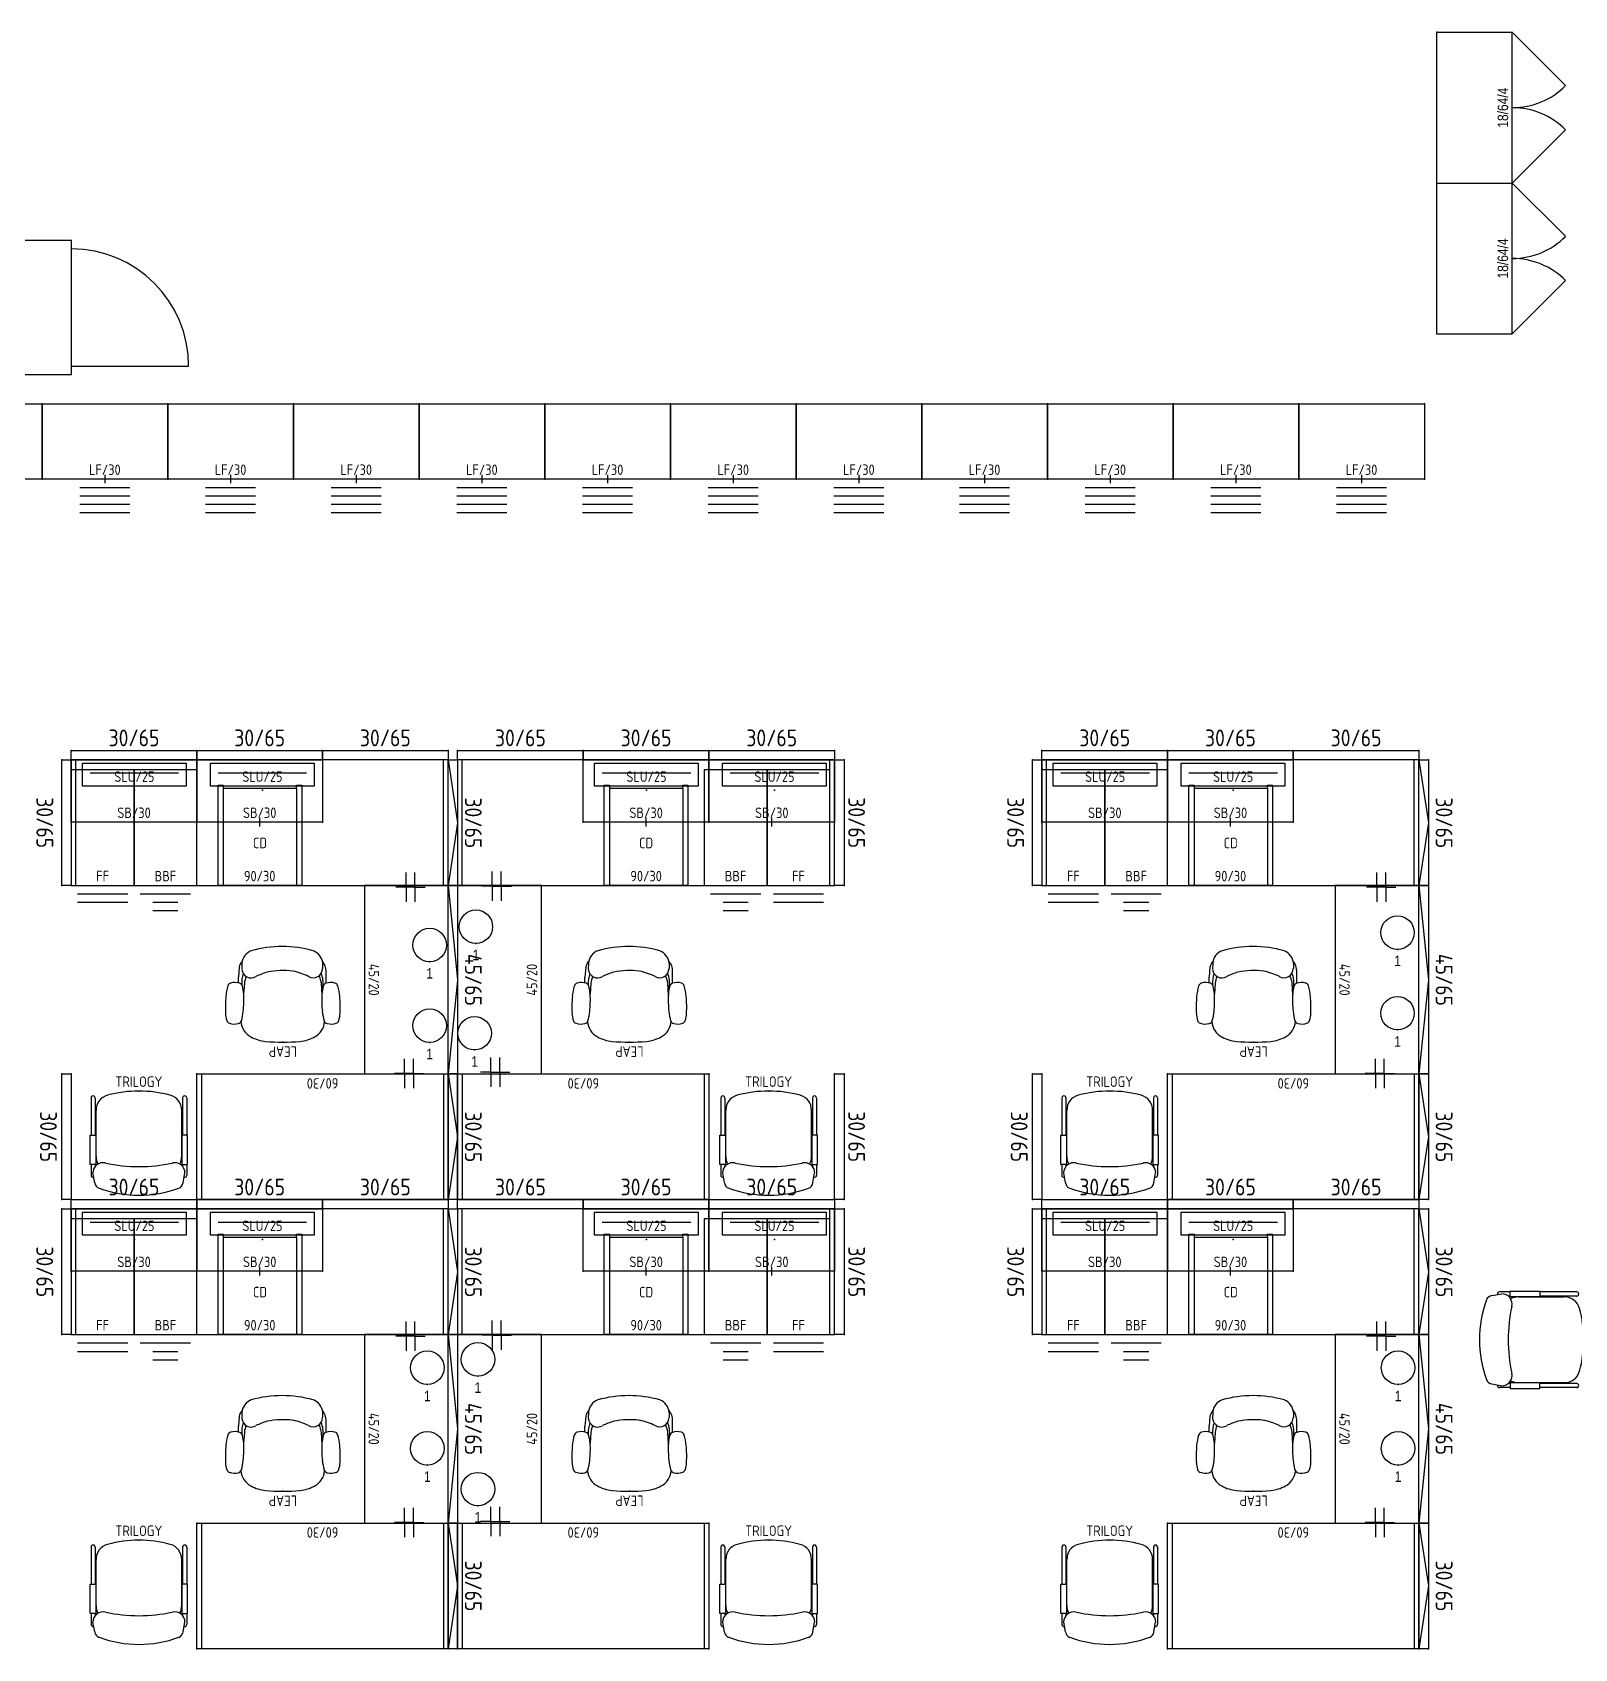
# Model space of a CAD drawing. Extents: x 13 to 2552, y -79 to 935.
# Drawn here: x 1837.7 to 2205.9, y 13.2 to 399.3 of the extents above; entities that cross this region are included whole.
import ezdxf
from ezdxf.enums import TextEntityAlignment as Align

# ---------------------------------------------------------------- set-up
doc = ezdxf.new("R2010")
doc.units = 0
doc.header["$LTSCALE"] = 0.375
doc.header["$MEASUREMENT"] = 0
doc.layers.get('0').update_dxf_attribs({"lineweight": 0})
for name, color, linetype in [('A-FLOR-APPL', 1, 'Continuous'), ('A-FLOR-APPL-TEXT', 252, 'Continuous'), ('A-FURN', 1, 'Continuous'), ('A-FURN-P-ELEC', 5, 'Continuous'), ('A-FURN-P-FILE', 1, 'Continuous'), ('A-FURN-P-FILE-T', 7, 'Continuous'), ('A-FURN-P-FREE', 1, 'Continuous'), ('A-FURN-P-FREE-T', 7, 'Continuous'), ('A-FURN-P-LGHT', 1, 'Continuous'), ('A-FURN-P-LGHT-T', 7, 'Continuous'), ('A-FURN-P-PEDS', 1, 'Continuous'), ('A-FURN-P-PEDS-T', 7, 'Continuous'), ('A-FURN-P-PNLS-65', 3, 'Continuous'), ('A-FURN-P-PNLS-65-T', 3, 'Continuous'), ('A-FURN-P-POWR', 5, 'Continuous'), ('A-FURN-P-POWR-T', 7, 'Continuous'), ('A-FURN-P-SEAT', 1, 'Continuous'), ('A-FURN-P-SEAT-T', 7, 'Continuous'), ('A-FURN-P-STOR', 1, 'Continuous'), ('A-FURN-P-STOR-T', 7, 'Continuous'), ('A-FURN-P-WKSF', 1, 'Continuous'), ('A-FURN-P-WKSF-BRK', 1, 'Continuous'), ('A-FURN-P-WKSF-BRK-T', 7, 'Continuous'), ('A-FURN-P-WKSF-T', 7, 'Continuous')]:
    doc.layers.add(name, color=color, linetype=linetype)
doc.styles.add('ARCH', font='FREEHAND.shx')
doc.styles.add('Notes', font='architxt.shx')
doc.styles.get("Standard").update_dxf_attribs({"font": 'ARIALN.TTF'})

# ---------------------------------------------------------------- blocks, each defined once
blk = doc.blocks.new('P_9LF18305F')
at = {"layer": 'A-FURN-P-FILE'}
for p, q in [((0, -18), (0, 0)), ((0, 0), (30, 0)), ((30, 0), (30, -18)), ((30, -18), (0, -18)), ((15, -17), (15, -19)), ((9, -20), (21, -20)), ((9, -22), (21, -22)), ((9, -24), (21, -24)), ((9, -26), (21, -26))]:
    blk.add_line(p, q, dxfattribs=at)
for p in [(0, 0), (30, 0), (0, -18), (30, -18)]:
    blk.add_point(p, dxfattribs=at)
at = {"layer": 'A-FURN-P-FILE-T', "style": 'Notes', "flags": 1}
for tag in ['CAPPN', 'CAPMG', 'CAPMC', 'CAPQT', 'CAPDH', 'CAPGC']:
    blk.add_attdef(tag, (0, 0), '', height=0.001, dxfattribs=at)
at = {"layer": 'A-FURN-P-FILE-T', "style": 'Notes'}
blk.add_attdef('CAPTG', text='', height=2.5, dxfattribs=at).set_placement((15, -17), align=Align.CENTER)
blk = doc.blocks.new('P_98213')
at = {"layer": 'A-FURN-P-PNLS-65'}
for p, q in [((0, 0), (0, 2.25)), ((0, 2.25), (30, 2.25)), ((30, 0), (0, 0)), ((30, 2.25), (30, 0))]:
    blk.add_line(p, q, dxfattribs=at)
for p in [(0, 2.25), (0, 0), (30, 2.25), (30, 0)]:
    blk.add_point(p, dxfattribs=at)
at = {"layer": 'A-FURN-P-PNLS-65-T', "style": 'Notes'}
blk.add_attdef('CAPTG', text='', height=4, dxfattribs=at).set_placement((15, 3.25), align=Align.CENTER)
at = {"layer": 'A-FURN-P-PNLS-65-T', "style": 'Notes', "flags": 1}
for tag in ['CAPPN', 'CAPMG', 'CAPMC', 'CAPQT', 'CAPDH', 'CAPGC']:
    blk.add_attdef(tag, (0, 0), '', height=0.001, dxfattribs=at)
blk = doc.blocks.new('P_9283A')
at = {"layer": 'A-FURN-P-FREE'}
for p, q in [((0, 0), (0, -30)), ((90, 0), (0, 0)), ((1.125, -30), (1.125, 0)), ((88.875, -30), (88.875, 0)), ((90, -30), (90, 0)), ((0, -30), (90, -30))]:
    blk.add_line(p, q, dxfattribs=at)
for p in [(0, 0), (90, 0), (0, -30), (90, -30)]:
    blk.add_point(p, dxfattribs=at)
at = {"layer": 'A-FURN-P-FREE-T', "style": 'Notes', "flags": 1}
for tag in ['CAPPN', 'CAPMG', 'CAPMC', 'CAPQT', 'CAPDH', 'CAPGC']:
    blk.add_attdef(tag, (0, 0), '', height=0.001, dxfattribs=at)
at = {"layer": 'A-FURN-P-FREE-T', "style": 'Notes'}
blk.add_attdef('CAPTG', text='', height=2.5, dxfattribs=at).set_placement((45, -29), align=Align.CENTER)
blk = doc.blocks.new('P_9259A')
at = {"layer": 'A-FURN-P-FREE'}
for p, q in [((0, 0), (60, 0)), ((0, -30), (0, 0)), ((1.125, -30), (1.125, 0)), ((58.875, -30), (58.875, 0)), ((60, 0), (60, -30)), ((60, -30), (0, -30))]:
    blk.add_line(p, q, dxfattribs=at)
for p in [(0, 0), (60, 0), (0, -30), (60, -30)]:
    blk.add_point(p, dxfattribs=at)
at = {"layer": 'A-FURN-P-FREE-T', "style": 'Notes', "flags": 1}
for tag in ['CAPPN', 'CAPMG', 'CAPMC', 'CAPQT', 'CAPDH', 'CAPGC']:
    blk.add_attdef(tag, (0, 0), '', height=0.001, dxfattribs=at)
at = {"layer": 'A-FURN-P-FREE-T', "style": 'Notes'}
blk.add_attdef('CAPTG', text='', height=2.5, dxfattribs=at).set_placement((30, -29), align=Align.CENTER)
blk = doc.blocks.new('P_99004BEWP')
at = {"layer": 'A-FURN-P-WKSF'}
for p, q in [((45, 0), (0, 0)), ((0, 0), (0, -20)), ((45, -20), (45, 0)), ((0, -20), (45, -20))]:
    blk.add_line(p, q, dxfattribs=at)
for p in [(0, 0), (45, 0), (0, -20), (45, -20)]:
    blk.add_point(p, dxfattribs=at)
at = {"layer": 'A-FURN-P-WKSF-T', "style": 'Notes', "flags": 1}
for tag in ['CAPPN', 'CAPMG', 'CAPMC', 'CAPQT', 'CAPDH', 'CAPGC']:
    blk.add_attdef(tag, (0, 0), '', height=0.001, dxfattribs=at)
at = {"layer": 'A-FURN-P-WKSF-T', "style": 'Notes'}
blk.add_attdef('CAPTG', text='', height=2.5, dxfattribs=at).set_placement((22.5, -19), align=Align.CENTER)
blk = doc.blocks.new('P_99365')
at = {"layer": 'A-FURN-P-WKSF-BRK'}
for p, q in [((0, 0), (-3.5, 0)), ((0, 0), (0, 2.4375)), ((0, 0), (0, -4.5625)), ((0, 0), (3.5, 0)), ((0, -2.125), (-3.5, -2.125)), ((0, -2.125), (3.5, -2.125))]:
    blk.add_line(p, q, dxfattribs=at)
blk.add_point((0, 0), dxfattribs=at)
at = {"layer": 'A-FURN-P-WKSF-BRK-T', "style": 'Notes', "flags": 1}
for tag, p in [('CAPPN', (0, 0)), ('CAPMG', (0, 0)), ('CAPMC', (0, 0)), ('CAPQT', (0, 0)), ('CAPDH', (0, 0)), ('CAPGC', (0, 0)), ('CAPTG', (8, -1.25))]:
    blk.add_attdef(tag, p, '', height=0.001, dxfattribs=at)
blk = doc.blocks.new('P_99409')
at = {"layer": 'A-FURN-P-PEDS'}
for p, q in [((-10, 24), (-8.75, 24)), ((-10, 0), (-10, 24)), ((-8.75, 24), (-8.75, 23.25)), ((-8.75, 23.25), (8.75, 23.25)), ((-8.75, 23.25), (-8.75, 0)), ((8.75, 24), (10, 24)), ((8.75, 23.25), (8.75, 24)), ((8.75, 23.25), (8.75, 0)), ((10, 24), (10, 0)), ((10, 0), (-10, 0))]:
    blk.add_line(p, q, dxfattribs=at)
blk.add_point((0, 0), dxfattribs=at)
at = {"layer": 'A-FURN-P-PEDS-T', "style": 'Notes'}
blk.add_attdef('CAPTG', text='', height=2.5, dxfattribs=at).set_placement((0, 1), align=Align.CENTER)
at = {"layer": 'A-FURN-P-PEDS-T', "style": 'Notes', "flags": 1}
for tag in ['CAPPN', 'CAPMG', 'CAPMC', 'CAPQT', 'CAPDH', 'CAPGC']:
    blk.add_attdef(tag, (0, 0), '', height=0.001, dxfattribs=at)
blk = doc.blocks.new('P_9U947')
at = {"layer": 'A-FURN-P-PEDS'}
for p, q in [((0, 27.625), (0, 0)), ((15, 27.625), (0, 27.625)), ((15, 0), (15, 27.625)), ((0, 0), (15, 0)), ((1.5, -2), (13.5, -2)), ((1.5, -4), (13.5, -4))]:
    blk.add_line(p, q, dxfattribs=at)
for p in [(0, 0), (15, 0)]:
    blk.add_point(p, dxfattribs=at)
at = {"layer": 'A-FURN-P-PEDS-T', "style": 'Notes', "flags": 1}
for tag in ['CAPPN', 'CAPMG', 'CAPMC', 'CAPQT', 'CAPDH', 'CAPGC']:
    blk.add_attdef(tag, (0, 0), '', height=0.001, dxfattribs=at)
at = {"layer": 'A-FURN-P-PEDS-T', "style": 'Notes'}
blk.add_attdef('CAPTG', text='', height=2.5, dxfattribs=at).set_placement((7.5, 1), align=Align.CENTER)
blk = doc.blocks.new('P_9U948')
at = {"layer": 'A-FURN-P-PEDS'}
for p, q in [((0, 27.625), (0, 0)), ((15, 27.625), (0, 27.625)), ((15, 0), (15, 27.625)), ((0, 0), (15, 0)), ((1.5, -2), (13.5, -2)), ((4.5, -4), (10.5, -4)), ((4.5, -6), (10.5, -6))]:
    blk.add_line(p, q, dxfattribs=at)
for p in [(0, 0), (15, 0)]:
    blk.add_point(p, dxfattribs=at)
at = {"layer": 'A-FURN-P-PEDS-T', "style": 'Notes', "flags": 1}
for tag in ['CAPPN', 'CAPMG', 'CAPMC', 'CAPQT', 'CAPDH', 'CAPGC']:
    blk.add_attdef(tag, (0, 0), '', height=0.001, dxfattribs=at)
at = {"layer": 'A-FURN-P-PEDS-T', "style": 'Notes'}
blk.add_attdef('CAPTG', text='', height=2.5, dxfattribs=at).set_placement((7.5, 1), align=Align.CENTER)
blk = doc.blocks.new('P_9BBL3015')
at = {"layer": 'A-FURN-P-STOR'}
for p, q in [((0, 0), (30, 0)), ((0, -14.875), (0, 0)), ((30, 0), (30, -14.875)), ((30, -14.875), (0, -14.875)), ((15, -15.875), (15, -13.875))]:
    blk.add_line(p, q, dxfattribs=at)
for p in [(0, 0), (30, 0), (0, -14.875), (30, -14.875)]:
    blk.add_point(p, dxfattribs=at)
at = {"layer": 'A-FURN-P-STOR-T', "style": 'Notes', "flags": 1}
for tag in ['CAPPN', 'CAPMG', 'CAPMC', 'CAPQT', 'CAPDH', 'CAPGC']:
    blk.add_attdef(tag, (0, 0), '', height=0.001, dxfattribs=at)
at = {"layer": 'A-FURN-P-STOR-T', "style": 'Notes'}
blk.add_attdef('CAPTG', text='', height=2.5, dxfattribs=at).set_placement((15, -13.875), align=Align.CENTER)
blk = doc.blocks.new('P_LSB24KD')
at = {"layer": 'A-FURN-P-LGHT'}
for p, q in [((-12.375, 6.5), (12.375, 6.5)), ((-12.375, 1), (-12.375, 6.5)), ((-10.5625, 4.125), (10.5625, 4.125)), ((12.375, 6.5), (12.375, 1)), ((12.375, 1), (-12.375, 1))]:
    blk.add_line(p, q, dxfattribs=at)
blk.add_point((0, 0), dxfattribs=at)
at = {"layer": 'A-FURN-P-LGHT-T', "style": 'Notes'}
blk.add_attdef('CAPTG', text='', height=2.5, dxfattribs=at).set_placement((0, 2), align=Align.CENTER)
at = {"layer": 'A-FURN-P-LGHT-T', "style": 'Notes', "flags": 1}
for tag in ['CAPPN', 'CAPMG', 'CAPMC', 'CAPQT', 'CAPDH', 'CAPGC']:
    blk.add_attdef(tag, (0, 0), '', height=0.001, dxfattribs=at)
blk = doc.blocks.new('P_421482N')
at = {"layer": 'A-FURN-P-SEAT'}
for p, q in [((-11.4375, -1.65625), (-11.4375, -10.5)), ((-10.4375, -1.65625), (-10.4375, -10.5)), ((10.4375, -1.65625), (10.4375, -10.5)), ((11.4375, -1.65625), (11.4375, -10.5)), ((-10.21875, -15.5625), (-10.21875, -4.625)), ((10.21875, -15.5625), (10.21875, -4.625)), ((-11.625, -17.53125), (-11.625, -10.5)), ((-11.625, -10.5), (-10.28125, -10.5)), ((-10.28125, -10.5), (-10.28125, -17.53125)), ((10.28125, -10.5), (10.28125, -17.53125)), ((11.625, -10.5), (10.28125, -10.5)), ((11.625, -17.53125), (11.625, -10.5)), ((-10.28125, -17.53125), (-11.625, -17.53125)), ((-11.4375, -17.53125), (-11.4375, -20.09375)), ((-10.4375, -17.53125), (-10.4375, -17.9375)), ((-10.28125, -16.5625), (-10.125, -16.53125)), ((10.28125, -16.5625), (10.125, -16.53125)), ((10.28125, -17.53125), (11.625, -17.53125)), ((10.4375, -17.53125), (10.4375, -17.9375)), ((11.4375, -17.53125), (11.4375, -20.09375)), ((-10.5625, -21.90625), (-10.96875, -19.5625)), ((10.5625, -21.90625), (10.96875, -19.5625))]:
    blk.add_line(p, q, dxfattribs=at)
for centre, radius, start, end in [((0, -28.625), 28.625, 74.8107136, 105.1841277), ((-10.9375, -1.65625), 0.49829, 359.9927973, 180.0071904), ((-6.53125, -4.5625), 3.69809, 105.184319, 180.7989049), ((6.53125, -4.5625), 3.69809, 359.2010965, 74.8156792), ((10.9375, -1.65625), 0.49829, 359.9927973, 180.0071904), ((-8.53125, -19.5625), 2.45623, 77.8075821, 179.932673), ((-5.875, -15.5625), 4.34913, 179.9996225, 206.0027811), ((0, 19.84375), 37.875, 257.8075939, 282.1924074), ((8.53125, -19.5625), 2.45623, 0.0673306, 102.1924161), ((5.875, -15.5625), 4.34913, 333.9972066, 0.0003806), ((-10.9375, -20.09375), 0.5, 180.000005, 282.3639818), ((-8.96875, -21.71875), 1.58783, 187.7462728, 249.9294352), ((8.96875, -21.71875), 1.58783, 290.0705662, 352.2537286), ((10.9375, -20.09375), 0.5, 257.6360196, 0), ((0, 2.875), 27.75, 249.9202007, 290.0704842)]:
    blk.add_arc(centre, radius, start, end, dxfattribs=at)
blk.add_point((0, 0), dxfattribs=at)
at = {"layer": 'A-FURN-P-SEAT-T', "style": 'Notes'}
blk.add_attdef('CAPTG', text='', height=2.5, dxfattribs=at).set_placement((0, 1), align=Align.CENTER)
at = {"layer": 'A-FURN-P-SEAT-T', "style": 'Notes', "flags": 1}
for tag in ['CAPPN', 'CAPMG', 'CAPMC', 'CAPQT', 'CAPDH', 'CAPGC']:
    blk.add_attdef(tag, (0, 0), '', height=0.001, dxfattribs=at)
blk = doc.blocks.new('P_462LEAP9L')
at = {"layer": 'A-FURN-P-SEAT'}
for p, q in [((-9.21875, -13.4375), (-9.3125, -10.46875)), ((9.15625, -14.0625), (9.34375, -11.46875)), ((-10.34375, -14.09375), (-10.34375, -16.90625)), ((10.59375, -14.15625), (10.59375, -15.53125)), ((-9.5, -18.875), (-9.5, -17.59375)), ((9.75, -18.875), (9.78125, -17.40625)), ((10.40625, -17.90625), (10.59375, -15.53125))]:
    blk.add_line(p, q, dxfattribs=at)
for centre, radius, start, end in [((-5.40625, -5.3125), 4.60309, 118.7516633, 175.0895908), ((-3.25, -9.21875), 9.05777, 95.4173329, 118.7517589), ((0, -43.46875), 43.46307, 84.5825082, 95.4175583), ((3.25, -9.21875), 9.05777, 61.2482392, 84.5826721), ((5.40625, -5.3125), 4.60309, 4.9104113, 61.2483349), ((12.28125, -8.46875), 25.98489, 176.5712091, 185.4703308), ((-6.15625, -7.34375), 7.54303, 163.3426763, 176.5713183), ((-12.40625, -5.46875), 1, 110.3692454, 163.3426763), ((-11.5, -7.9375), 3.60212, 75.3858087, 110.3701811), ((-10.84375, -5.40625), 1, 16.2003396, 75.3858087), ((-22.1875, -8.6875), 12.82375, 5.8346362, 16.2003396), ((-37.0625, -10.21875), 27.76665, 357.4560651, 5.8346084), ((37.0625, -10.21875), 27.76665, 174.1653979, 182.5439499), ((22.1875, -8.6875), 12.82375, 163.7996569, 174.1653706), ((10.84375, -5.40625), 1, 104.6141963, 163.7996569), ((11.5, -7.9375), 3.60212, 69.6298239, 104.6141963), ((12.40625, -5.46875), 1, 16.657327, 69.6307528), ((6.15625, -7.34375), 7.54303, 3.428686, 16.657327), ((-12.28125, -8.46875), 25.98489, 354.5296569, 3.4287917), ((0.21875, -9.625), 13.88466, 185.4703582, 195.9393033), ((-24.4375, -9.9375), 15.1794, 347.0184705, 354.2156321), ((24.4375, -9.9375), 15.1794, 185.7843693, 192.9815172), ((-0.21875, -9.625), 13.88466, 344.0606981, 354.5296569), ((-12.15625, -13.15625), 1, 195.9393033, 254.01744), ((-11.46875, -10.6875), 3.57363, 254.017358, 289.1726422), ((-10.625, -13.125), 1, 289.1721504, 347.0184978), ((-3.03125, -14), 6.60861, 172.5780073, 202.0103716), ((-7.25, -17.625), 2.22994, 60.3226871, 179.2373461), ((-4.40625, -13.59375), 4.81682, 178.0385113, 208.2729037), ((7.5625, -17.5625), 2.21245, 4.2927833, 121.4660078), ((3.84375, -13.5625), 5.35026, 336.3257547, 354.3563886), ((2.96875, -14.09375), 6.84958, 340.4181036, 3.2144834), ((10.625, -13.125), 1, 192.9815172, 250.8278509), ((11.46875, -10.6875), 3.57363, 250.8273592, 285.9826433), ((12.15625, -13.15625), 1, 285.9825341, 344.0606981), ((-6.71875, -16.9375), 3.62425, 179.6151648, 221.2134348), ((-6, -18.53125), 3.53954, 185.252038, 248.419936), ((1.03125, -0.625), 16.70801, 244.4709665, 257.9539785), ((0, 1.0625), 18.17117, 262.2666146, 281.8116927), ((-1.65625, 1.15625), 18.68013, 286.7419965, 295.6038117), ((6.28125, -18.59375), 3.47662, 290.9403225, 355.3876652), ((7.84375, -17.46875), 2.60135, 315.2492116, 350.2383037), ((0.125, 5.125), 27.96808, 254.6320751, 285.3679263)]:
    blk.add_arc(centre, radius, start, end, dxfattribs=at)
blk.add_point((0, 0), dxfattribs=at)
at = {"layer": 'A-FURN-P-SEAT-T', "style": 'Notes'}
blk.add_attdef('CAPTG', text='', height=2.5, dxfattribs=at).set_placement((0, 1), align=Align.CENTER)
at = {"layer": 'A-FURN-P-SEAT-T', "style": 'Notes', "flags": 1}
for tag in ['CAPPN', 'CAPMG', 'CAPMC', 'CAPQT', 'CAPDH', 'CAPGC']:
    blk.add_attdef(tag, (0, 0), '', height=0.001, dxfattribs=at)
blk = doc.blocks.new('P_986831DA15S')
at = {"layer": 'A-FURN-P-ELEC'}
blk.add_circle((0, 4), 4, dxfattribs=at)
blk.add_point((0, 0), dxfattribs=at)
at = {"layer": 'A-FURN-P-POWR-T', "flags": 1}
for tag in ['CAPPN', 'CAPMG', 'CAPMC', 'CAPQT', 'CAPDH', 'CAPGC']:
    blk.add_attdef(tag, (0, 0), '', height=0.001, dxfattribs=at)
at = {"layer": 'A-FURN-P-POWR-T'}
blk.add_attdef('CAPTG', text='', height=2.5, dxfattribs=at).set_placement((0, -4), align=Align.CENTER)
blk = doc.blocks.new('P_98213P3')
at = {"layer": 'A-FURN-P-PNLS-65'}
for p, q in [((0, 0), (0, 2.25)), ((0, 2.25), (30, 2.25)), ((30, 0), (0, 0)), ((30, 2.25), (30, 0))]:
    blk.add_line(p, q, dxfattribs=at)
for p in [(0, 2.25), (0, 0), (30, 2.25), (30, 0)]:
    blk.add_point(p, dxfattribs=at)
at = {"layer": 'A-FURN-P-POWR'}
for p, q in [((0, 0), (15, 2.25)), ((15, 2.25), (30, 0))]:
    blk.add_line(p, q, dxfattribs=at)
at = {"layer": 'A-FURN-P-PNLS-65-T', "style": 'Notes'}
blk.add_attdef('CAPTG', text='', height=4, dxfattribs=at).set_placement((15.03125, 4), align=Align.CENTER)
at = {"layer": 'A-FURN-P-PNLS-65-T', "style": 'Notes', "flags": 1}
for tag in ['CAPPN', 'CAPMG', 'CAPMC', 'CAPQT', 'CAPDH', 'CAPGC']:
    blk.add_attdef(tag, (0, 0), '', height=0.001, dxfattribs=at)
blk = doc.blocks.new('P_98215P3')
at = {"layer": 'A-FURN-P-PNLS-65'}
for p, q in [((0, 0), (0, 2.25)), ((0, 2.25), (45, 2.25)), ((45, 0), (0, 0)), ((45, 2.25), (45, 0))]:
    blk.add_line(p, q, dxfattribs=at)
for p in [(0, 2.25), (0, 0), (45, 2.25), (45, 0)]:
    blk.add_point(p, dxfattribs=at)
at = {"layer": 'A-FURN-P-POWR'}
for p, q in [((0, 0), (22.5, 2.25)), ((22.5, 2.25), (45, 0))]:
    blk.add_line(p, q, dxfattribs=at)
at = {"layer": 'A-FURN-P-PNLS-65-T', "style": 'Notes'}
blk.add_attdef('CAPTG', text='', height=4, dxfattribs=at).set_placement((22.53125, 4), align=Align.CENTER)
at = {"layer": 'A-FURN-P-PNLS-65-T', "style": 'Notes', "flags": 1}
for tag in ['CAPPN', 'CAPMG', 'CAPMC', 'CAPQT', 'CAPDH', 'CAPGC']:
    blk.add_attdef(tag, (0, 0), '', height=0.001, dxfattribs=at)
blk = doc.blocks.new('P_730581')
at = {"layer": 'A-FURN-P-FILE'}
for p, q in [((0, 0), (0, -18)), ((0, 0), (36, 0)), ((36, 0), (36, -18)), ((0, -18), (12.71875, -30.71875)), ((0, -18), (36, -18)), ((36, -18), (23.28125, -30.71875))]:
    blk.add_line(p, q, dxfattribs=at)
for centre, start, end in [((0, -18), 314.9999917, 0), ((36, -18), 180.000005, 224.999996)]:
    blk.add_arc(centre, 18, start, end, dxfattribs=at)
for p in [(0, 0), (36, 0)]:
    blk.add_point(p, dxfattribs=at)
at = {"layer": 'A-FURN-P-FILE-T', "flags": 1}
for tag in ['CAPPN', 'CAPMG', 'CAPMC', 'CAPQT', 'CAPDH', 'CAPGC']:
    blk.add_attdef(tag, (0, 0), '', height=0.001, dxfattribs=at)
at = {"layer": 'A-FURN-P-FILE-T'}
blk.add_attdef('CAPTG', text='', height=2.5, dxfattribs=at).set_placement((18, -17), align=Align.CENTER)
blk = doc.blocks.new('refrigerator_rh')
at = {"layer": 'A-FLOR-APPL'}
blk.add_line((-30, -30), (-30, -58), dxfattribs=at)
blk.add_lwpolyline([(-32, -30), (0, -30), (0, 0), (-32, 0)], close=True, dxfattribs=at)
blk.add_arc((-30, -30), 28, 270, 0, dxfattribs=at)
at = {"layer": 'A-FLOR-APPL-TEXT', "style": 'ARCH'}
blk.add_text('REF.', height=6, dxfattribs=at).set_placement((-16, -15), align=Align.MIDDLE_CENTER)

msp = doc.modelspace()

# ---------------------------------------------------------------- block references
at = {"rotation": 90}
msp.add_blockref('refrigerator_rh', (1817, 349.55), dxfattribs=at)
for p in [(1810, 310.55), (1840, 310.55), (1870, 310.55), (1900, 310.55), (1930, 310.55), (1960, 310.55), (1990, 310.55), (2020, 310.55), (2050, 310.55), (2080, 310.55), (2110, 310.55), (2140, 310.55)]:
    msp.add_blockref('P_9LF18305F', p).add_auto_attribs({'CAPTG': 'LF/30'})
at = {"rotation": 270}
msp.add_blockref('P_421482N', (2208.04, 87.02), dxfattribs=at).add_auto_attribs({'CAPTG': 'TRILOGY'})
at = {"layer": 'A-FURN'}
for name, p, rotation, values in [('P_730581', (2173, 363.25), 90, {'CAPTG': '18/64/4'}), ('P_730581', (2173, 327.25), 90, {'CAPTG': '18/64/4'}), ('P_98213P3', (1936.96, 225.5), 270, {'CAPTG': '30/65'}), ('P_98213', (2029.21, 225.5), 270, {'CAPTG': '30/65'}), ('P_98213P3', (2168.71, 225.5), 270, {'CAPTG': '30/65'}), ('P_99004BEWP', (1936.96, 195.5), 270, {'CAPTG': '45/20'}), ('P_98215P3', (1936.96, 195.5), 270, {'CAPTG': '45/65'}), ('P_99004BEWP', (1939.21, 150.5), 90, {'CAPTG': '45/20'}), ('P_99004BEWP', (2168.71, 195.5), 270, {'CAPTG': '45/20'}), ('P_98215P3', (2168.71, 195.5), 270, {'CAPTG': '45/65'}), ('P_462LEAP9L', (1897.48, 158.08), 180, {'CAPTG': 'LEAP'}), ('P_462LEAP9L', (1980.2, 158.08), 180, {'CAPTG': 'LEAP'}), ('P_462LEAP9L', (2129.23, 158.08), 180, {'CAPTG': 'LEAP'}), ('P_9259A', (1936.96, 120.5), 180, {'CAPTG': '60/30'}), ('P_98213P3', (1936.96, 150.5), 270, {'CAPTG': '30/65'}), ('P_9259A', (1999.21, 120.5), 180, {'CAPTG': '60/30'}), ('P_98213', (2029.21, 150.5), 270, {'CAPTG': '30/65'}), ('P_9259A', (2168.71, 120.5), 180, {'CAPTG': '60/30'}), ('P_98213P3', (2168.71, 150.5), 270, {'CAPTG': '30/65'}), ('P_98213P3', (1936.96, 118.25), 270, {'CAPTG': '30/65'}), ('P_98213', (2029.21, 118.25), 270, {'CAPTG': '30/65'}), ('P_98213P3', (2168.71, 118.25), 270, {'CAPTG': '30/65'}), ('P_99004BEWP', (1936.96, 88.25), 270, {'CAPTG': '45/20'}), ('P_98215P3', (1936.96, 88.25), 270, {'CAPTG': '45/65'}), ('P_99004BEWP', (1939.21, 43.25), 90, {'CAPTG': '45/20'}), ('P_99004BEWP', (2168.71, 88.25), 270, {'CAPTG': '45/20'}), ('P_98215P3', (2168.71, 88.25), 270, {'CAPTG': '45/65'}), ('P_462LEAP9L', (1897.48, 50.83), 180, {'CAPTG': 'LEAP'}), ('P_462LEAP9L', (1980.2, 50.83), 180, {'CAPTG': 'LEAP'}), ('P_462LEAP9L', (2129.23, 50.83), 180, {'CAPTG': 'LEAP'}), ('P_9259A', (1936.96, 13.25), 180, {'CAPTG': '60/30'}), ('P_98213P3', (1936.96, 43.25), 270, {'CAPTG': '30/65'}), ('P_9259A', (1999.21, 13.25), 180, {'CAPTG': '60/30'}), ('P_9259A', (2168.71, 13.25), 180, {'CAPTG': '60/30'}), ('P_98213P3', (2168.71, 43.25), 270, {'CAPTG': '30/65'})]:
    msp.add_blockref(name, p, dxfattribs=dict(at, rotation=rotation)).add_auto_attribs(values)
for name, p, values in [('P_98213', (1846.96, 225.5), {'CAPTG': '30/65'}), ('P_98213', (1876.96, 225.5), {'CAPTG': '30/65'}), ('P_98213', (1906.96, 225.5), {'CAPTG': '30/65'}), ('P_98213', (1939.21, 225.5), {'CAPTG': '30/65'}), ('P_98213', (1969.21, 225.5), {'CAPTG': '30/65'}), ('P_98213', (1999.21, 225.5), {'CAPTG': '30/65'}), ('P_98213', (2078.71, 225.5), {'CAPTG': '30/65'}), ('P_98213', (2108.71, 225.5), {'CAPTG': '30/65'}), ('P_98213', (2138.71, 225.5), {'CAPTG': '30/65'}), ('P_9283A', (1846.96, 225.5), {'CAPTG': '90/30'}), ('P_9BBL3015', (1846.96, 225.5), {'CAPTG': 'SB/30'}), ('P_LSB24KD', (1862.04, 218.25), {'CAPTG': 'SLU/25'}), ('P_9BBL3015', (1876.96, 225.5), {'CAPTG': 'SB/30'}), ('P_LSB24KD', (1892.6, 218.25), {'CAPTG': 'SLU/25'}), ('P_9283A', (1939.21, 225.5), {'CAPTG': '90/30'}), ('P_9BBL3015', (1969.21, 225.5), {'CAPTG': 'SB/30'}), ('P_LSB24KD', (1984.29, 218.25), {'CAPTG': 'SLU/25'}), ('P_9BBL3015', (1999.21, 225.5), {'CAPTG': 'SB/30'}), ('P_LSB24KD', (2014.85, 218.25), {'CAPTG': 'SLU/25'}), ('P_9283A', (2078.71, 225.5), {'CAPTG': '90/30'}), ('P_9BBL3015', (2078.71, 225.5), {'CAPTG': 'SB/30'}), ('P_LSB24KD', (2093.79, 218.25), {'CAPTG': 'SLU/25'}), ('P_9BBL3015', (2108.71, 225.5), {'CAPTG': 'SB/30'}), ('P_LSB24KD', (2124.35, 218.25), {'CAPTG': 'SLU/25'}), ('P_9U947', (1846.96, 195.5), {'CAPTG': 'FF'}), ('P_9U948', (1861.96, 195.5), {'CAPTG': 'BBF'}), ('P_9U948', (1998.09, 195.5), {'CAPTG': 'BBF'}), ('P_9U947', (2013.09, 195.5), {'CAPTG': 'FF'}), ('P_9U947', (2078.71, 195.5), {'CAPTG': 'FF'}), ('P_9U948', (2093.71, 195.5), {'CAPTG': 'BBF'}), ('P_986831DA15S', (1943.58, 181.66), {'CAPTG': '1'}), ('P_986831DA15S', (2163.6, 180.25), {'CAPTG': '1'}), ('P_986831DA15S', (1932.54, 177.28), {'CAPTG': '1'}), ('P_986831DA15S', (1932.54, 158.03), {'CAPTG': '1'}), ('P_986831DA15S', (2163.6, 161), {'CAPTG': '1'}), ('P_986831DA15S', (1943.27, 156.22), {'CAPTG': '1'}), ('P_421482N', (1863.13, 146.41), {'CAPTG': 'TRILOGY'}), ('P_421482N', (2013.47, 146.41), {'CAPTG': 'TRILOGY'}), ('P_421482N', (2094.88, 146.41), {'CAPTG': 'TRILOGY'}), ('P_98213', (1846.96, 118.25), {'CAPTG': '30/65'}), ('P_98213', (1876.96, 118.25), {'CAPTG': '30/65'}), ('P_98213', (1906.96, 118.25), {'CAPTG': '30/65'}), ('P_98213', (1939.21, 118.25), {'CAPTG': '30/65'}), ('P_98213', (1969.21, 118.25), {'CAPTG': '30/65'}), ('P_98213', (1999.21, 118.25), {'CAPTG': '30/65'}), ('P_98213', (2078.71, 118.25), {'CAPTG': '30/65'}), ('P_98213', (2108.71, 118.25), {'CAPTG': '30/65'}), ('P_98213', (2138.71, 118.25), {'CAPTG': '30/65'}), ('P_9283A', (1846.96, 118.25), {'CAPTG': '90/30'}), ('P_9BBL3015', (1846.96, 118.25), {'CAPTG': 'SB/30'}), ('P_9U947', (1846.96, 88.25), {'CAPTG': 'FF'}), ('P_LSB24KD', (1862.04, 111), {'CAPTG': 'SLU/25'}), ('P_9U948', (1861.96, 88.25), {'CAPTG': 'BBF'}), ('P_9BBL3015', (1876.96, 118.25), {'CAPTG': 'SB/30'}), ('P_LSB24KD', (1892.6, 111), {'CAPTG': 'SLU/25'}), ('P_9283A', (1939.21, 118.25), {'CAPTG': '90/30'}), ('P_9BBL3015', (1969.21, 118.25), {'CAPTG': 'SB/30'}), ('P_LSB24KD', (1984.29, 111), {'CAPTG': 'SLU/25'}), ('P_9U948', (1998.09, 88.25), {'CAPTG': 'BBF'}), ('P_9BBL3015', (1999.21, 118.25), {'CAPTG': 'SB/30'}), ('P_LSB24KD', (2014.85, 111), {'CAPTG': 'SLU/25'}), ('P_9U947', (2013.09, 88.25), {'CAPTG': 'FF'}), ('P_9283A', (2078.71, 118.25), {'CAPTG': '90/30'}), ('P_9BBL3015', (2078.71, 118.25), {'CAPTG': 'SB/30'}), ('P_9U947', (2078.71, 88.25), {'CAPTG': 'FF'}), ('P_LSB24KD', (2093.79, 111), {'CAPTG': 'SLU/25'}), ('P_9U948', (2093.71, 88.25), {'CAPTG': 'BBF'}), ('P_9BBL3015', (2108.71, 118.25), {'CAPTG': 'SB/30'}), ('P_LSB24KD', (2124.35, 111), {'CAPTG': 'SLU/25'}), ('P_986831DA15S', (1944.06, 78.33), {'CAPTG': '1'}), ('P_986831DA15S', (1931.98, 76.34), {'CAPTG': '1'}), ('P_986831DA15S', (2163.73, 76.34), {'CAPTG': '1'}), ('P_986831DA15S', (1931.98, 57.09), {'CAPTG': '1'}), ('P_986831DA15S', (2163.73, 57.09), {'CAPTG': '1'}), ('P_986831DA15S', (1944.06, 47.36), {'CAPTG': '1'}), ('P_421482N', (1863.13, 39.16), {'CAPTG': 'TRILOGY'}), ('P_421482N', (2013.47, 39.16), {'CAPTG': 'TRILOGY'}), ('P_421482N', (2094.88, 39.16), {'CAPTG': 'TRILOGY'})]:
    msp.add_blockref(name, p, dxfattribs=at).add_auto_attribs(values)
ref = msp.add_blockref('P_98213', (1844.71, 225.5), dxfattribs=dict(at, rotation=270))
ref.add_attrib('CAPTG', '30/65', dxfattribs={"layer": 'A-FURN-P-PNLS-65-T', "height": 4, "rotation": 270, "style": 'Notes'}).set_placement((1838.66, 210.5), align=Align.CENTER)
ref = msp.add_blockref('P_98213', (2076.46, 225.5), dxfattribs=dict(at, rotation=270))
ref.add_attrib('CAPTG', '30/65', dxfattribs={"layer": 'A-FURN-P-PNLS-65-T', "height": 4, "rotation": 270, "style": 'Notes'}).set_placement((2070.41, 210.5), align=Align.CENTER)
ref = msp.add_blockref('P_99409', (1892.03, 195.5), dxfattribs=at)
ref.add_attrib('CAPTG', 'CD', dxfattribs={"layer": 'A-FURN-P-PEDS-T', "height": 2.5, "style": 'Notes'}).set_placement((1892.03, 204.41), align=Align.CENTER)
ref = msp.add_blockref('P_99409', (1984.21, 195.5), dxfattribs=at)
ref.add_attrib('CAPTG', 'CD', dxfattribs={"layer": 'A-FURN-P-PEDS-T', "height": 2.5, "style": 'Notes'}).set_placement((1984.21, 204.41), align=Align.CENTER)
ref = msp.add_blockref('P_99409', (2123.78, 195.5), dxfattribs=at)
ref.add_attrib('CAPTG', 'CD', dxfattribs={"layer": 'A-FURN-P-PEDS-T', "height": 2.5, "style": 'Notes'}).set_placement((2123.78, 204.41), align=Align.CENTER)
for p, rotation in [((1929.02, 195.11), 270), ((1947.49, 195.38), 90), ((2160.77, 195.11), 270), ((1928.68, 150.62), 270), ((1947.15, 150.89), 90), ((2160.43, 150.62), 270), ((1929.02, 87.86), 270), ((1947.49, 88.13), 90), ((2160.77, 87.86), 270), ((1928.68, 43.37), 270), ((1947.15, 43.64), 90), ((2160.43, 43.37), 270)]:
    msp.add_blockref('P_99365', p, dxfattribs=dict(at, rotation=rotation))
ref = msp.add_blockref('P_98213', (1844.71, 150.5), dxfattribs=dict(at, rotation=270))
ref.add_attrib('CAPTG', '30/65', dxfattribs={"layer": 'A-FURN-P-PNLS-65-T', "height": 4, "rotation": 270, "style": 'Notes'}).set_placement((1839.53, 135.5), align=Align.CENTER)
ref = msp.add_blockref('P_98213', (2076.46, 150.5), dxfattribs=dict(at, rotation=270))
ref.add_attrib('CAPTG', '30/65', dxfattribs={"layer": 'A-FURN-P-PNLS-65-T', "height": 4, "rotation": 270, "style": 'Notes'}).set_placement((2071.28, 135.5), align=Align.CENTER)
ref = msp.add_blockref('P_98213', (1844.71, 118.25), dxfattribs=dict(at, rotation=270))
ref.add_attrib('CAPTG', '30/65', dxfattribs={"layer": 'A-FURN-P-PNLS-65-T', "height": 4, "rotation": 270, "style": 'Notes'}).set_placement((1838.66, 103.25), align=Align.CENTER)
ref = msp.add_blockref('P_98213', (2076.46, 118.25), dxfattribs=dict(at, rotation=270))
ref.add_attrib('CAPTG', '30/65', dxfattribs={"layer": 'A-FURN-P-PNLS-65-T', "height": 4, "rotation": 270, "style": 'Notes'}).set_placement((2070.41, 103.25), align=Align.CENTER)
ref = msp.add_blockref('P_99409', (1892.03, 88.25), dxfattribs=at)
ref.add_attrib('CAPTG', 'CD', dxfattribs={"layer": 'A-FURN-P-PEDS-T', "height": 2.5, "style": 'Notes'}).set_placement((1892.03, 97.16), align=Align.CENTER)
ref = msp.add_blockref('P_99409', (1984.21, 88.25), dxfattribs=at)
ref.add_attrib('CAPTG', 'CD', dxfattribs={"layer": 'A-FURN-P-PEDS-T', "height": 2.5, "style": 'Notes'}).set_placement((1984.21, 97.16), align=Align.CENTER)
ref = msp.add_blockref('P_99409', (2123.78, 88.25), dxfattribs=at)
ref.add_attrib('CAPTG', 'CD', dxfattribs={"layer": 'A-FURN-P-PEDS-T', "height": 2.5, "style": 'Notes'}).set_placement((2123.78, 97.16), align=Align.CENTER)

doc.saveas('drawing.dxf')
